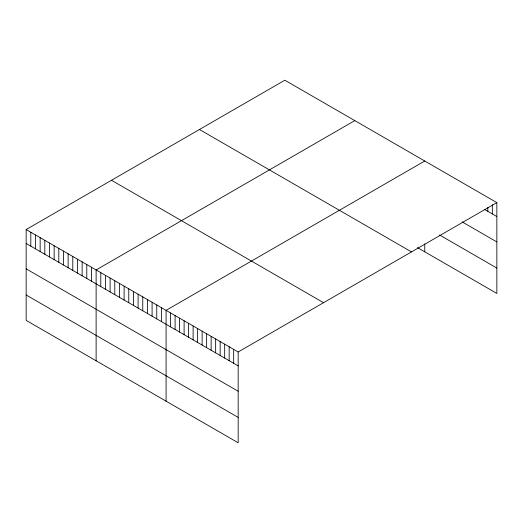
<?xml version="1.0" encoding="UTF-8"?>
<svg xmlns="http://www.w3.org/2000/svg" width="523" height="523" viewBox="0 0 523 523"><rect width="100%" height="100%" fill="white"/><g stroke="black" fill="none" stroke-linecap="round" stroke-linejoin="round"><path stroke-width="0.78" d="M496.85 202.623L238.174 351.972L238.174 442.785L26.15 320.377L26.15 229.558L284.826 80.215L496.85 202.623L496.85 293.442L417.432 247.588M354.79 120.61L96.121 269.953L96.121 360.772M424.761 161.006L166.085 310.348L166.085 401.167M484.618 209.475L496.85 216.535M462.09 221.844L496.85 241.914M439.562 234.99L496.85 268.064M199.459 129.495L411.49 251.909M111.51 180.272L323.541 302.686M26.15 229.558L238.174 351.972M26.15 243.463L238.174 365.878M26.15 268.842L238.174 391.256M26.15 294.992L238.174 417.406M492.346 204.663L492.346 213.933M487.841 207.468L487.841 211.331M424.761 243.849L424.761 251.825M233.67 349.371L233.67 363.276M229.166 346.769L229.166 360.674M224.661 344.167L224.661 358.072M220.157 341.565L220.157 355.47M215.646 338.963L215.646 352.868M211.142 336.361L211.142 350.266M206.637 333.759L206.637 347.664M202.133 331.157L202.133 345.069M197.629 328.555L197.629 342.467M193.118 325.96L193.118 339.865M188.613 323.358L188.613 337.263M184.109 320.756L184.109 334.661M179.605 318.154L179.605 332.059M175.1 315.552L175.1 329.457M170.596 312.95L170.596 326.855M161.424 307.655L161.424 321.56M156.756 304.961L156.756 318.873M152.095 302.268L152.095 316.18M147.427 299.574L147.427 313.486M142.766 296.881L142.766 310.793M138.098 294.188L138.098 308.099M133.437 291.501L133.437 305.406M128.769 288.807L128.769 302.712M124.108 286.114L124.108 300.019M119.44 283.42L119.44 297.326M114.779 280.727L114.779 294.632M110.111 278.033L110.111 291.939M105.45 275.34L105.45 289.245M100.782 272.646L100.782 286.552M91.453 267.26L91.453 281.165M86.792 264.566L86.792 278.471M82.124 261.873L82.124 275.778M77.463 259.179L77.463 273.091M72.795 256.486L72.795 270.398M68.134 253.792L68.134 267.704M63.466 251.099L63.466 265.011M58.805 248.405L58.805 262.317M54.137 245.718L54.137 259.624M49.476 243.025L49.476 256.93M44.808 240.332L44.808 254.237M40.147 237.638L40.147 251.543M35.479 234.945L35.479 248.85M30.818 232.251L30.818 246.156"/></g></svg>
